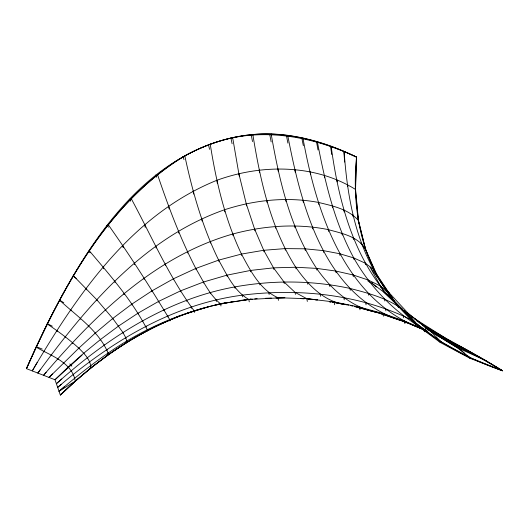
<?xml version="1.0" encoding="UTF-8"?>
<svg xmlns="http://www.w3.org/2000/svg" width="529" height="529" viewBox="0 0 529 529"><rect width="100%" height="100%" fill="white"/><g stroke="black" fill="none" stroke-linecap="round" stroke-linejoin="round"><path stroke-width="0.79" d="M47.141 323.893L36.058 347.077L26.45 368.653L54.99 379.749L60.359 395.051L75.27 381.158L90.796 368.019C90.889 359.859 84.111 353.564 78.808 348.161C68.929 339.221 58.183 331.313 47.141 323.893C86.65 245.998 139.967 159.652 230.942 138.109C273.533 129.023 317.737 138.803 356.539 157.113L355.554 189.322L358.424 220.295L365.559 249.628L377.276 276.905L393.721 301.695L414.835 323.642L440.333 342.501L469.759 358.193L502.55 370.783C475.584 353.59 446.655 339.704 419.557 322.776M437.576 335.67L470.916 352.374L502.55 370.783L470.089 357.657L440.955 341.734L415.576 322.902L394.422 301.219L377.713 276.693L365.665 249.595L358.278 220.315L355.362 189.336L356.539 157.113C334.85 146.48 311.7 138.598 287.71 135.325C252.247 130.511 215.958 138.525 184.819 155.863C106.646 203.361 62.825 287.875 26.45 368.653C61.232 291.01 103.168 210.456 175.496 161.484C201.417 145.085 231.252 134.908 262.02 133.949C294.931 133.493 327.101 142.876 356.539 157.113C352.049 202.726 359.198 251.083 385.615 289.475C413.235 329.699 457.274 355.071 502.55 370.783C481.436 357.842 459.721 345.847 437.232 335.459M90.796 368.019L107.506 355.303L108.055 353.008C98.672 330.572 76.765 316.183 59.486 300.095L63.804 302.694M125.948 342.918L126.775 341.007C155.83 323.722 187.524 311.045 220.573 303.884L222.907 303.302C181.282 312.249 142.043 330.519 107.506 355.303M169.267 320.19L169.644 319.476C150.229 287.26 130.002 255.447 108.253 224.739M146.546 331.035L147.267 329.699C132.31 300.651 110.277 275.589 89.282 250.739M37.129 362.53L32.262 370.915C77.221 294.494 131.49 214.82 216.791 180.323C261.2 164.122 314.319 163.944 355.362 189.336M40.244 369.718L37.857 373.084C86.723 306.086 143.769 238.11 224.468 209.782C254.641 199.909 287.154 196.576 318.491 202.428C332.51 205.9 348.28 208.995 358.278 220.315M46.162 372.198L43.57 375.306C94.803 315.092 154.699 256.307 232.76 234.03C263.746 225.671 296.59 223.238 328.192 229.593C341.615 233.368 358.318 236.278 365.665 249.595M52.477 373.917L49.052 377.435L78.808 348.161L95.16 333.21L112.763 318.458L131.701 304.221L151.968 290.864L173.426 278.796L195.803 268.434L218.649 260.123L241.455 254.072L263.72 250.283L285.012 248.61L304.962 248.815L323.265 250.607L339.638 253.715L353.756 257.934L365.202 263.138L373.428 269.327L394.422 301.219M415.576 322.902L408.633 313.816L389.232 292.881L380.179 285.878L367.939 279.92L353.002 274.941L335.776 271.04L316.58 268.388L295.724 267.238L273.533 267.846L250.422 270.451L226.881 275.179L203.427 282.036L180.548 290.864L158.627 301.385L137.924 313.234L118.549 326.049L100.517 339.486L83.8 353.187L68.453 366.789L54.99 379.749L81.975 355.171M61.794 378.976L56.385 383.71C107.136 338.163 166.675 299.275 234.797 286.916C272.812 280.079 312.11 280.251 349.914 288.411C367.953 293.046 386.666 297.979 402.027 308.936M36.058 347.077C50.586 355.739 72.017 362.074 75.27 381.158L59.043 391.288L64.624 386.474M61.338 384.299L57.674 387.387C110.323 342.17 172.203 304.281 242.209 295.182C300.565 287.849 362.16 294.64 414.967 321.592M59.043 391.288C80.454 373.031 102.646 355.574 126.775 341.007L125.664 337.456L122.867 332.417L112.763 318.458L96.708 299.632L73.366 275.748M110.978 352.77L92.767 366.405L76.136 380.384L60.359 395.051C95.921 360.659 137.282 331.663 183.88 314.411M111.665 352.327L131.496 339.406M132.918 338.626L154.99 326.545L179.391 315.919M187.021 313.247L203.248 308.123M184.654 314.173L209.411 306.496M212.552 305.769L229.13 302.37M230.71 302.046L232.284 301.722M218.232 304.201L227.966 302.343M157.463 174.405C168.334 206.475 180.177 238.334 195.803 268.434C203.07 280.787 209.286 294.607 220.573 303.884L251.057 299.11M223.707 303.183L250.858 299.143M240.239 300.419L252.32 299.163M254.733 298.911L257.147 298.66M184.819 155.863C192.437 191.657 202.534 227.146 218.649 260.123C226.762 274.333 233.983 291.01 248.809 299.44L284.503 297.596M265.565 298.277L271.324 298.078M276.257 297.913L284.483 297.635M275.88 297.834L284.906 297.767M210.211 143.987C216.116 181.751 224.997 219.396 241.455 254.072C250.488 270.623 259.838 289.614 277.963 297.721L306.813 298.693L313.208 299.368M300.822 298.607L304.089 298.859M308.169 299.169L313.069 299.54M314.695 299.665L317.149 299.85M131.119 198.448C151.519 236.119 168.579 276.065 194.064 310.721L194.54 310.768M308.546 299.13L313.419 299.553M315.046 299.692L317.479 299.903M232.615 137.428L238.837 173.578L246.249 203.758L254.601 229.064L263.72 250.283L273.533 267.846L283.98 281.917L295.05 292.358L306.813 298.693L334.143 301.973L359.482 307.045L382.903 313.505L404.414 320.997L426.883 330.612M329.303 301.735L330.923 302.019M332.543 302.304L334.156 302.588M335.776 302.872L337.396 303.15M339.016 303.434L348.723 305.134M329.587 301.755L331.194 302.039M332.801 302.323L334.414 302.608M336.021 302.892L346.482 304.744M252.822 134.439C260.275 180.402 270.491 227.377 295.724 267.238C307.832 284.622 324.184 302.271 346.455 304.618M356.685 307.131L376.542 312.289L401.564 320.627C323.999 296.101 301.285 205.926 287.71 135.325M350.502 305.524L352.889 306.152M354.483 306.575L379.207 313.095M271.165 133.989C279.286 180.634 290.229 228.283 316.58 268.388C331.015 289.072 351.077 307.362 376.542 312.289M379.974 313.36L408.474 323.265M402.311 320.931L426.275 330.565M36.494 346.766L42.26 349.087M409.241 323.53L427.134 331.194M302.912 137.957C316.534 213.26 344.994 302.092 424.807 329.898M484.67 360.09L457.01 347.513L425.349 327.973M438.019 335.928L446.099 339.618M422.658 325.375L450.834 341.516L468.8 350.932M465.857 349.649L441.47 338.064L457.01 347.513L470.089 357.657M434.6 333.779L450.834 341.516M486.052 360.732L456.97 346.297L429.978 330.255L414.194 318.537M47.484 323.788L52.345 326.208M317.347 141.64C324.932 181.606 334.229 221.889 353.756 257.934C370.412 287.366 394.482 312.441 423.927 329.23L426.85 330.698M369.05 281.778L372.661 283.789L383.968 292.233L402.033 308.863M411.502 316.825L412.871 317.625M414.233 318.425L442.092 336.008L456.97 346.297L464.528 353.326M69.755 363.972L71.104 364.812L71.812 366.2M424.866 327.431L440.783 337.621M416.852 321.004L418.201 321.89M72.956 276.032L76.341 278.373M407.31 312.837L431.386 332.053L440.955 341.734M408.937 314.629L410.246 315.608M411.562 316.58L412.878 317.559M407.31 312.778L429.978 330.255L432.048 332.701M399.415 307.157L405.644 312.189L414.835 323.642M88.336 251.255L90.247 252.802M331.128 146.189C339.373 207.269 357.068 272.759 406.788 313.399M376.284 287.022L372.661 283.789L371.907 282.334M403.839 310.523L405.644 312.189M466.849 355.488L469.759 358.193M393.721 301.695L383.968 292.233L370.036 267.138L377.276 276.905M106.792 225.42L108.505 227.192M436.194 337.601L440.333 342.501M360.897 243.042L365.559 249.628M129.281 199.168L130.656 201.139M344.114 151.367C347.11 194.732 354.708 239.068 377.713 276.693M155.526 175.026L156.558 177.215M182.974 156.445L183.966 159.586M208.446 144.629L209.557 149.343M230.942 138.109L232.092 143.729M301.9 138.466L303.348 145.726M286.5 135.907L287.915 143.147M423.927 329.23L424.41 331.749M404.414 320.997L404.916 323.622M403.237 315.674L403.634 317.75M398.066 306.007L398.383 307.673M389.232 292.881L389.489 294.263M384.477 299.189L384.821 300.994M385.509 308.705L385.925 310.873M380.179 285.878L380.477 287.426M382.903 313.505L383.419 316.203M373.428 269.327L373.692 270.722M365.202 263.138L365.499 264.692M361.32 243.287L361.611 244.808M367.939 279.92L368.257 281.6M368.316 293.297L368.68 295.182M347.361 184.357L347.784 186.598M352.777 214.933L353.114 216.718M365.645 302.641L366.068 304.843M353.147 237.852L353.465 239.531M353.756 257.934L354.073 259.613M343.817 210.026L344.187 211.964M336.755 179.576L337.204 181.936M359.482 307.045L360.004 309.789M353.002 274.941L353.339 276.693M341.913 233.249L342.256 235.041M349.914 288.411L350.271 290.309M332.219 205.788L332.609 207.824M339.638 253.715L339.968 255.461M324.257 175.363L324.713 177.79M343.824 297.695L344.247 299.883M328.192 229.593L328.542 231.444M335.776 271.04L336.113 272.792M318.491 202.428L318.888 204.525M310.232 171.998L310.702 174.458M334.143 301.973L334.672 304.737M323.265 250.607L323.603 252.353M329.534 284.714L329.891 286.573M312.348 227.053L312.705 228.925M316.58 268.388L316.911 270.094M302.912 200.207L303.322 202.329M320.217 294.157L320.627 296.3M294.785 169.749L295.268 172.262M304.962 248.815L305.286 250.521M307.448 282.46L307.785 284.238M294.653 225.909L295.003 227.754M306.813 298.693L307.342 301.444M285.62 199.42L286.03 201.556M277.811 168.943L278.307 171.535M295.724 267.238L296.028 268.851M295.05 292.358L295.44 294.402M285.012 248.61L285.323 250.237M275.325 226.465L275.669 228.263M283.98 281.917L284.291 283.577M266.695 200.458L267.105 202.6M259.17 170.021L259.686 172.719M251.275 135.12L252.505 141.593M273.533 267.846L273.817 269.34M277.963 297.721L278.466 300.353M263.72 250.283L264.011 251.797M268.785 292.623L269.149 294.521M254.601 229.064L254.925 230.789M246.249 203.758L246.659 205.893M238.837 173.578L239.379 176.402M259.567 283.352L259.851 284.853M250.422 270.451L250.68 271.794M241.455 254.072L241.72 255.454M248.809 299.44L249.265 301.841M232.76 234.03L233.071 235.663M242.209 295.182L242.533 296.888M224.468 209.782L224.871 211.911M216.791 180.323L217.359 183.292M234.797 286.916L235.048 288.252M226.881 275.179L227.106 276.369M218.649 260.123L218.887 261.379M210.211 241.561L210.502 243.095M220.573 303.884L220.97 305.974M201.661 218.913L202.058 220.996M216.123 300.062L216.407 301.55M193.105 191.035L193.687 194.117M210.271 292.63L210.496 293.793M203.427 282.036L203.625 283.081M195.803 268.434L196.014 269.552M187.491 251.659L187.755 253.067M194.064 310.721L194.394 312.48M178.458 231.199L178.835 233.17M191.161 307.065L191.405 308.347M168.566 206.065L169.141 209.074M186.525 300.333L186.717 301.338M180.548 290.864L180.72 291.783M173.426 278.796L173.618 279.795M165.213 264.024L165.458 265.293M155.757 246.203L156.101 247.995M169.644 319.476L169.921 320.931M167.7 315.879L167.911 316.964M163.924 309.756L164.089 310.629M144.675 224.693L145.191 227.404M158.627 301.385L158.779 302.185M151.968 290.864L152.134 291.743M143.934 278.168L144.146 279.292M147.267 329.699L147.492 330.889M134.346 263.111L134.644 264.679M145.872 326.128L146.044 327.041M142.685 320.574L142.823 321.321M137.924 313.234L138.056 313.935M122.741 245.41L123.178 247.698M131.701 304.221L131.847 304.995M123.998 293.535L124.183 294.521M126.775 341.007L126.96 341.952M125.664 337.456L125.803 338.21M114.648 281.117L114.899 282.446M122.867 332.417L122.986 333.058M118.549 326.049L118.661 326.664M103.281 266.854L103.638 268.719M112.763 318.458L112.895 319.132M105.522 309.657L105.681 310.503M108.055 353.008L108.2 353.756M106.984 349.51L107.103 350.125M96.708 299.632L96.919 300.743M104.458 344.954L104.557 345.49M100.517 339.486L100.616 340.008M95.16 333.21L95.273 333.792M86.101 288.338L86.386 289.826M88.449 326.162L88.581 326.869M90.816 365.473L90.922 366.042M89.652 362.015L89.745 362.504M80.355 318.306L80.527 319.212M87.351 357.869L87.43 358.312M83.8 353.187L83.886 353.63M78.808 348.161L78.9 348.651M70.767 309.63L70.992 310.814M72.618 342.746L72.731 343.328M74.642 378.268L74.721 378.698M73.359 374.73L73.432 375.107M65.332 336.9L65.464 337.621M71.402 370.862L71.468 371.219M68.453 366.789L68.519 367.152M63.54 362.993L63.619 363.397M56.894 330.612L57.066 331.524M57.78 359.184L57.873 359.647M51.306 355.21L51.412 355.759M44.165 351.117L44.291 351.778M269.777 134.63L271.146 141.884M316.547 142.056L318.022 149.985M330.559 146.5L331.762 154.567M343.81 151.552L344.696 162.079"/></g></svg>
